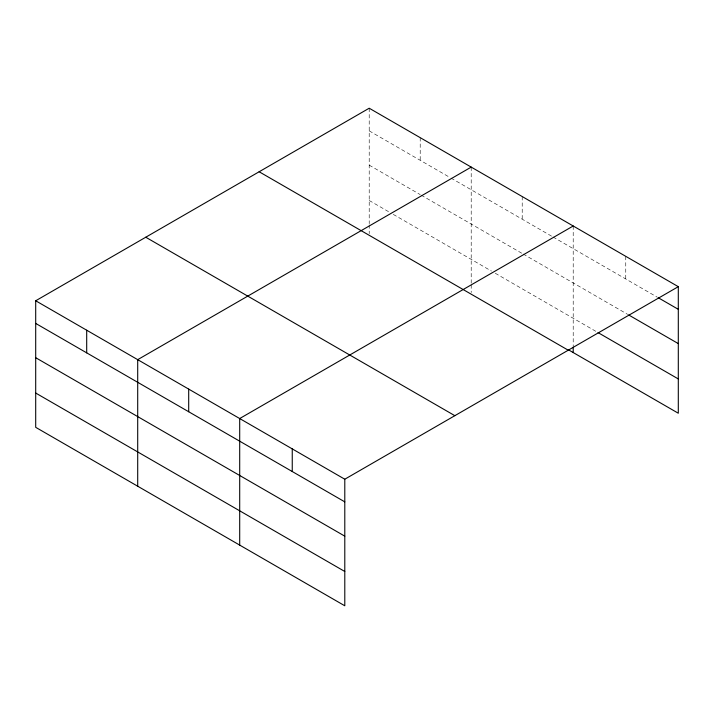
<?xml version="1.0" encoding="UTF-8"?>
<svg xmlns="http://www.w3.org/2000/svg" width="714" height="714" viewBox="0 0 714 714"><rect width="100%" height="100%" fill="white"/><g stroke="black" fill="none" stroke-linecap="round" stroke-linejoin="round"><path stroke-width="0.54" stroke-dasharray="3.57 2.68" d="M369.209 130.867L450.043 177.527M450.998 178.089L552.038 236.423M553.002 236.977L657.282 297.185M369.209 165.157L420.207 194.601M421.171 195.154L522.211 253.488M523.175 254.041L627.668 314.374M369.209 200.491L389.416 212.156M393.262 214.378L491.419 271.043M495.266 273.266L597.091 332.055M625.759 256.335L625.759 278.978M573.208 225.999L573.208 345.924M522.211 196.555L522.211 219.198M471.204 167.112L471.204 283.717M471.204 284.824L471.204 292.562M420.207 137.659L420.207 160.311M369.209 108.216L369.209 223.714M369.209 224.821L369.209 233.674"/><path stroke-width="1.07" d="M678.3 286.671L369.209 108.216L35.7 300.772L35.7 427.329L344.791 605.784L344.791 479.219L678.3 286.671L678.3 413.227L568.398 349.78M471.204 167.112L137.704 359.66L137.704 486.216M573.208 225.999L239.699 418.547L239.699 545.103M658.237 297.729L678.3 309.314M628.623 314.928L678.3 343.604M598.046 332.608L678.3 378.938M259.146 171.762L568.246 350.208M145.754 237.226L454.854 415.682M35.7 300.772L344.791 479.219M35.7 323.415L344.791 501.862M35.7 357.705L344.791 536.16M35.7 393.039L344.791 571.486M573.208 347.031L573.208 352.555M292.249 448.883L292.249 471.526M188.701 389.103L188.701 411.746M86.697 330.216L86.697 352.859"/></g></svg>
